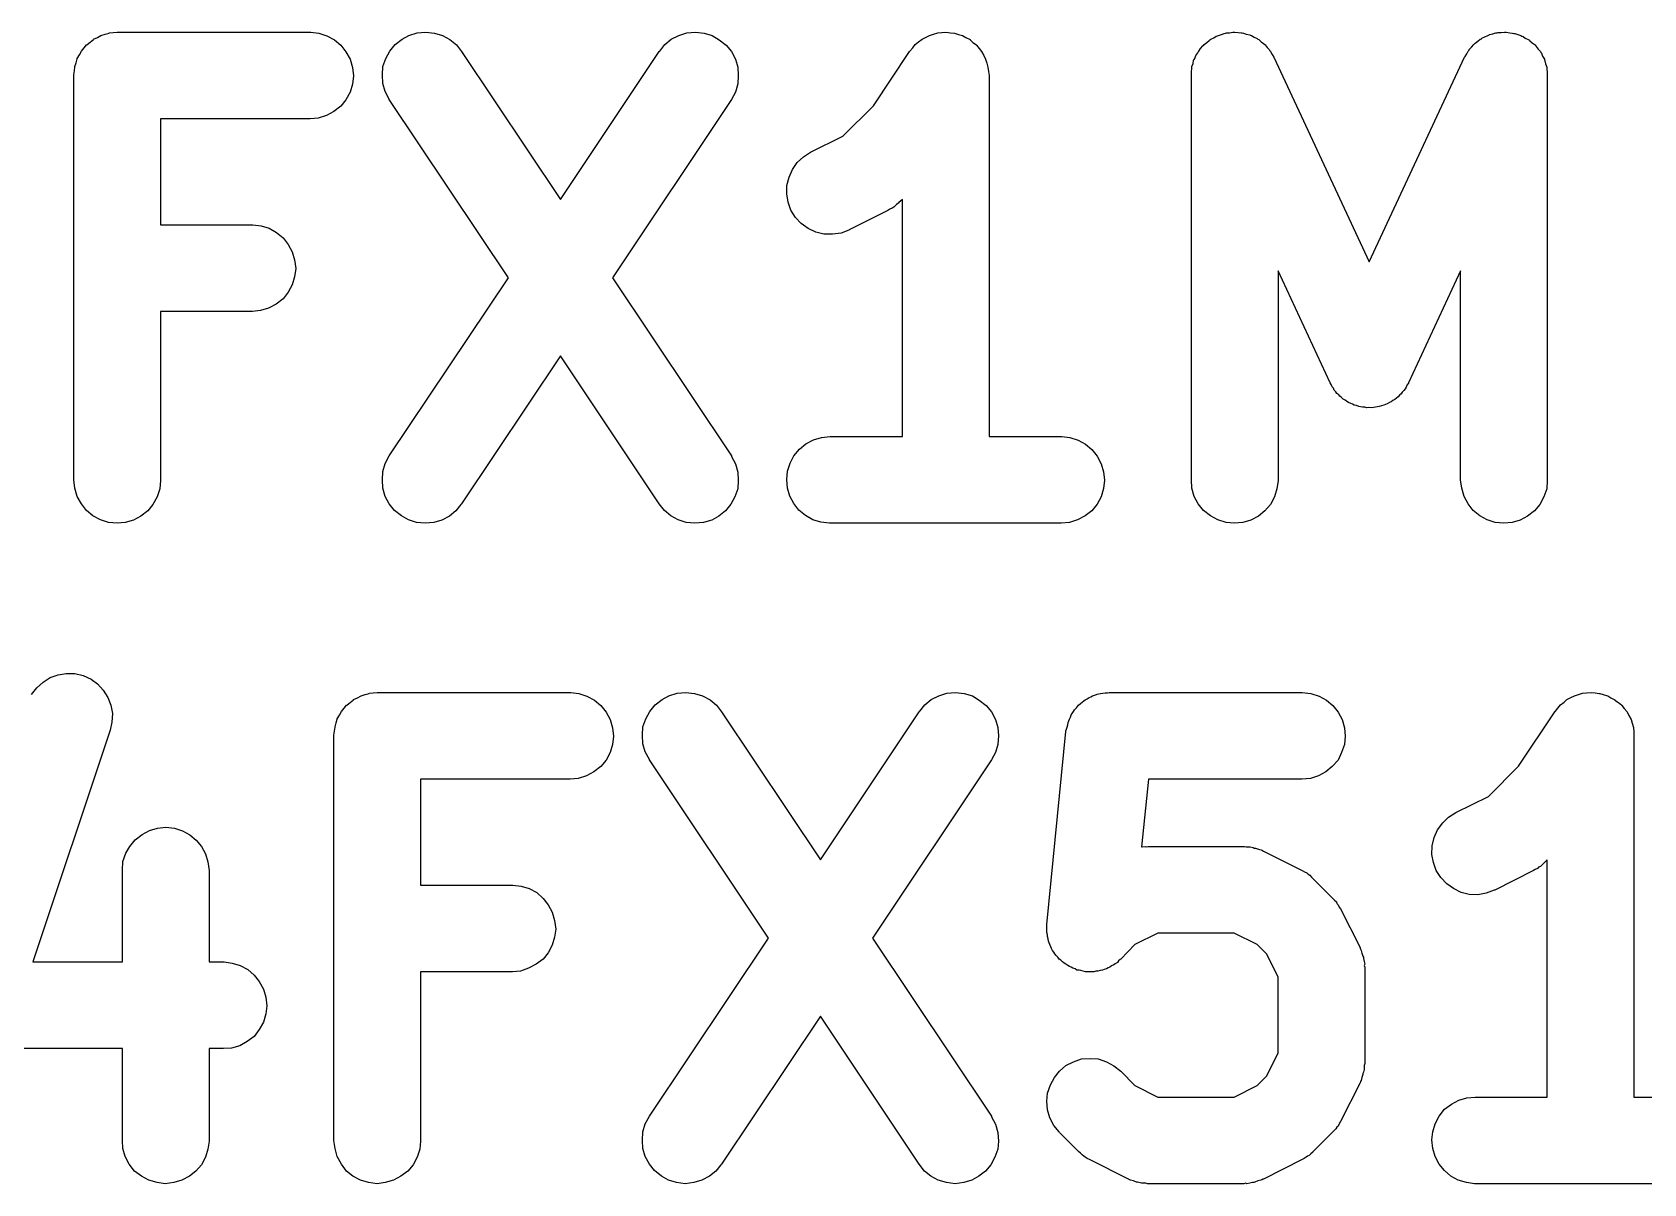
# Model space of a CAD drawing. Extents: x 74.5 to 148.7, y -138.1 to -71.3.
# Drawn here: x 111.936 to 114.725, y -100.595 to -98.602 of the extents above; entities that cross this region are included whole.
import ezdxf

# ---------------------------------------------------------------- set-up
doc = ezdxf.new("R2010")
doc.units = 0
doc.header["$MEASUREMENT"] = 0
doc.layers.add('BLACK', color=7, linetype='CONTINUOUS')

msp = doc.modelspace()

# ---------------------------------------------------------------- linework, layer by layer
at = {"layer": 'BLACK', "linetype": 'CONTINUOUS'}
for p, q in [((112.031, -98.6231), (112.036, -98.6187)), ((112.036, -98.6187), (112.042, -98.6142)), ((112.042, -98.6139), (112.049, -98.6106)), ((112.042, -98.6141), (112.042, -98.6139)), ((112.042, -98.6142), (112.042, -98.6141)), ((112.049, -98.6106), (112.055, -98.6073)), ((112.055, -98.6071), (112.062, -98.6051)), ((112.055, -98.6072), (112.055, -98.6071)), ((112.055, -98.6073), (112.055, -98.6072)), ((112.062, -98.6051), (112.069, -98.6031)), ((112.069, -98.603), (112.076, -98.6024)), ((112.069, -98.6031), (112.069, -98.603)), ((112.069, -98.6031), (112.069, -98.6031)), ((112.076, -98.6024), (112.083, -98.6017)), ((112.083, -98.6017), (112.417, -98.6017)), ((112.417, -98.6017), (112.418, -98.6017)), ((112.418, -98.6017), (112.432, -98.6033)), ((112.432, -98.6033), (112.446, -98.6077)), ((112.446, -98.6077), (112.459, -98.6148)), ((112.459, -98.6148), (112.47, -98.6242)), ((112.564, -98.6232), (112.576, -98.614)), ((112.576, -98.614), (112.588, -98.6072)), ((112.588, -98.6072), (112.602, -98.603)), ((112.602, -98.603), (112.617, -98.6017)), ((112.617, -98.6017), (112.632, -98.6032)), ((112.632, -98.6032), (112.646, -98.6075)), ((112.646, -98.6075), (112.659, -98.6144)), ((112.659, -98.6144), (112.67, -98.6237)), ((113.031, -98.623), (113.042, -98.6138)), ((113.042, -98.6138), (113.055, -98.6071)), ((113.055, -98.6071), (113.069, -98.603)), ((113.069, -98.603), (113.084, -98.6017)), ((113.084, -98.6017), (113.099, -98.6032)), ((113.099, -98.6032), (113.113, -98.6076)), ((113.113, -98.6076), (113.125, -98.6146)), ((113.125, -98.6146), (113.137, -98.6239)), ((113.464, -98.623), (113.47, -98.6183)), ((113.47, -98.6183), (113.476, -98.6139)), ((113.476, -98.6138), (113.483, -98.6103)), ((113.476, -98.6139), (113.476, -98.6138)), ((113.476, -98.6139), (113.476, -98.6139)), ((113.483, -98.6103), (113.489, -98.6071)), ((113.489, -98.6071), (113.496, -98.605)), ((113.489, -98.6071), (113.489, -98.6071)), ((113.489, -98.6071), (113.489, -98.6071)), ((113.496, -98.605), (113.503, -98.603)), ((113.503, -98.603), (113.51, -98.6023)), ((113.503, -98.603), (113.503, -98.603)), ((113.503, -98.603), (113.503, -98.603)), ((113.51, -98.6023), (113.517, -98.6017)), ((113.517, -98.6017), (113.517, -98.6017)), ((113.517, -98.6017), (113.525, -98.6025)), ((113.517, -98.6017), (113.517, -98.6017)), ((113.525, -98.6025), (113.532, -98.6032)), ((113.532, -98.6032), (113.532, -98.6032)), ((113.532, -98.6032), (113.532, -98.6032)), ((113.532, -98.6032), (113.539, -98.6055)), ((113.539, -98.6055), (113.546, -98.6075)), ((113.546, -98.6075), (113.546, -98.6076)), ((113.546, -98.6076), (113.546, -98.6076)), ((113.546, -98.6076), (113.552, -98.6111)), ((113.552, -98.6111), (113.559, -98.6145)), ((113.559, -98.6145), (113.559, -98.6145)), ((113.559, -98.6145), (113.559, -98.6146)), ((113.559, -98.6146), (113.564, -98.6192)), ((113.969, -98.6196), (113.973, -98.6158)), ((113.973, -98.6158), (113.974, -98.615)), ((113.974, -98.615), (113.976, -98.6139)), ((113.976, -98.6139), (113.981, -98.6113)), ((113.981, -98.6113), (113.985, -98.6085)), ((113.985, -98.6085), (113.987, -98.6079)), ((113.987, -98.6079), (113.989, -98.6071)), ((113.989, -98.6071), (113.994, -98.6055)), ((113.994, -98.6055), (113.999, -98.6037)), ((113.999, -98.6037), (114.001, -98.6035)), ((114.001, -98.6035), (114.003, -98.603)), ((114.003, -98.603), (114.008, -98.6025)), ((114.008, -98.6025), (114.014, -98.6017)), ((114.014, -98.6017), (114.015, -98.6018)), ((114.015, -98.6018), (114.017, -98.6017)), ((114.017, -98.6017), (114.023, -98.6023)), ((114.023, -98.6023), (114.028, -98.6026)), ((114.028, -98.6026), (114.03, -98.603)), ((114.03, -98.603), (114.032, -98.6032)), ((114.032, -98.6032), (114.037, -98.6049)), ((114.037, -98.6049), (114.043, -98.6063)), ((114.043, -98.6063), (114.044, -98.607)), ((114.044, -98.607), (114.046, -98.6075)), ((114.046, -98.6075), (114.051, -98.6102)), ((114.051, -98.6102), (114.056, -98.6126)), ((114.056, -98.6126), (114.057, -98.6137)), ((114.057, -98.6137), (114.059, -98.6145)), ((114.059, -98.6145), (114.063, -98.6181)), ((114.063, -98.6181), (114.067, -98.6214)), ((114.433, -98.6207), (114.438, -98.6174)), ((114.438, -98.6174), (114.442, -98.6139)), ((114.442, -98.6139), (114.444, -98.6131)), ((114.444, -98.6131), (114.445, -98.6121)), ((114.445, -98.6121), (114.45, -98.6097)), ((114.45, -98.6097), (114.455, -98.6071)), ((114.455, -98.6071), (114.457, -98.6066)), ((114.457, -98.6066), (114.458, -98.6059)), ((114.458, -98.6059), (114.464, -98.6046)), ((114.464, -98.6046), (114.469, -98.603)), ((114.469, -98.603), (114.471, -98.6028)), ((114.471, -98.6028), (114.473, -98.6024)), ((114.473, -98.6024), (114.478, -98.6022)), ((114.478, -98.6022), (114.484, -98.6017)), ((114.484, -98.6017), (114.486, -98.6018)), ((114.486, -98.6018), (114.487, -98.6018)), ((114.487, -98.6018), (114.493, -98.6026)), ((114.493, -98.6026), (114.498, -98.6032)), ((114.498, -98.6032), (114.5, -98.6037)), ((114.5, -98.6037), (114.502, -98.604)), ((114.502, -98.604), (114.507, -98.6059)), ((114.507, -98.6059), (114.512, -98.6075)), ((114.512, -98.6075), (114.514, -98.6083)), ((114.514, -98.6083), (114.516, -98.6089)), ((114.516, -98.6089), (114.52, -98.6118)), ((114.52, -98.6118), (114.525, -98.6145)), ((114.525, -98.6145), (114.527, -98.6156)), ((114.527, -98.6156), (114.528, -98.6165)), ((114.528, -98.6165), (114.532, -98.6202)), ((112.014, -98.6471), (112.018, -98.6409)), ((112.018, -98.6409), (112.021, -98.6347)), ((112.021, -98.6343), (112.026, -98.6289)), ((112.021, -98.6345), (112.021, -98.6343)), ((112.021, -98.6347), (112.021, -98.6345)), ((112.026, -98.6289), (112.03, -98.6234)), ((112.03, -98.6234), (112.031, -98.6233)), ((112.031, -98.6233), (112.031, -98.6231)), ((112.47, -98.6242), (112.479, -98.6356)), ((112.479, -98.6356), (112.486, -98.6486)), ((112.548, -98.6472), (112.555, -98.6344)), ((112.555, -98.6344), (112.564, -98.6232)), ((112.67, -98.6237), (112.679, -98.6351)), ((112.679, -98.6351), (112.85, -98.8915)), ((112.85, -98.8915), (113.021, -98.6351)), ((113.021, -98.6351), (113.022, -98.6342)), ((113.022, -98.6342), (113.031, -98.623)), ((113.137, -98.6239), (113.146, -98.6353)), ((113.146, -98.6353), (113.153, -98.6482)), ((113.392, -98.7289), (113.454, -98.6351)), ((113.454, -98.6351), (113.455, -98.6343)), ((113.455, -98.6342), (113.46, -98.6286)), ((113.455, -98.6343), (113.455, -98.6342)), ((113.455, -98.6343), (113.455, -98.6343)), ((113.455, -98.6343), (113.455, -98.6343)), ((113.46, -98.6286), (113.464, -98.6231)), ((113.464, -98.6231), (113.464, -98.623)), ((113.464, -98.623), (113.464, -98.623)), ((113.564, -98.6192), (113.57, -98.6238)), ((113.57, -98.6238), (113.57, -98.6239)), ((113.57, -98.6239), (113.57, -98.6239)), ((113.57, -98.6239), (113.575, -98.6299)), ((113.575, -98.6299), (113.579, -98.6352)), ((113.579, -98.6352), (113.579, -98.6352)), ((113.579, -98.6352), (113.579, -98.6353)), ((113.579, -98.6353), (113.583, -98.6422)), ((113.583, -98.6422), (113.586, -98.6481)), ((113.948, -98.6471), (113.95, -98.6422)), ((113.95, -98.6422), (113.953, -98.6372)), ((113.953, -98.6372), (113.954, -98.6358)), ((113.954, -98.6358), (113.955, -98.6343)), ((113.955, -98.6343), (113.958, -98.63)), ((113.958, -98.63), (113.962, -98.6255)), ((113.962, -98.6255), (113.963, -98.6244)), ((113.963, -98.6244), (113.964, -98.6231)), ((113.964, -98.6231), (113.969, -98.6196)), ((114.067, -98.6214), (114.069, -98.6227)), ((114.069, -98.6227), (114.07, -98.6238)), ((114.07, -98.6238), (114.073, -98.6282)), ((114.073, -98.6282), (114.077, -98.6324)), ((114.077, -98.6324), (114.078, -98.6338)), ((114.078, -98.6338), (114.079, -98.6352)), ((114.079, -98.6352), (114.082, -98.6401)), ((114.082, -98.6401), (114.085, -98.6449)), ((114.085, -98.6449), (114.25, -98.9993)), ((114.25, -98.9993), (114.415, -98.6449)), ((114.415, -98.6449), (114.416, -98.644)), ((114.416, -98.644), (114.419, -98.6392)), ((114.419, -98.6392), (114.421, -98.6343)), ((114.421, -98.6343), (114.423, -98.633)), ((114.423, -98.6315), (114.427, -98.6274)), ((114.423, -98.633), (114.423, -98.6315)), ((114.427, -98.6274), (114.431, -98.6231)), ((114.431, -98.6231), (114.432, -98.622)), ((114.432, -98.622), (114.433, -98.6207)), ((114.532, -98.6202), (114.537, -98.6238)), ((114.537, -98.6238), (114.538, -98.6251)), ((114.538, -98.6251), (114.539, -98.6263)), ((114.539, -98.6263), (114.542, -98.6308)), ((114.542, -98.6308), (114.546, -98.6352)), ((114.546, -98.6352), (114.547, -98.6367)), ((114.547, -98.6367), (114.548, -98.6381)), ((114.548, -98.6381), (114.55, -98.6431)), ((114.55, -98.6431), (114.553, -98.6481)), ((112.008, -98.6756), (112.009, -98.6685)), ((112.009, -98.6685), (112.01, -98.6616)), ((112.01, -98.6611), (112.012, -98.6544)), ((112.01, -98.6613), (112.01, -98.6611)), ((112.01, -98.6616), (112.01, -98.6613)), ((112.012, -98.6544), (112.014, -98.6476)), ((112.014, -98.6474), (112.014, -98.6471)), ((112.014, -98.6476), (112.014, -98.6474)), ((112.486, -98.6486), (112.49, -98.6626)), ((112.49, -98.6626), (112.492, -98.6772)), ((112.542, -98.6757), (112.543, -98.6612)), ((112.543, -98.6612), (112.548, -98.6472)), ((113.153, -98.6482), (113.157, -98.6622)), ((113.157, -98.6622), (113.158, -98.6768)), ((113.586, -98.6481), (113.586, -98.6481)), ((113.586, -98.6481), (113.586, -98.6482)), ((113.586, -98.6482), (113.588, -98.6554)), ((113.588, -98.6554), (113.59, -98.6621)), ((113.59, -98.6621), (113.59, -98.6622)), ((113.59, -98.6622), (113.59, -98.6622)), ((113.59, -98.6622), (113.591, -98.6695)), ((113.591, -98.6695), (113.592, -98.6767)), ((113.942, -98.67), (113.943, -98.6644)), ((113.942, -98.6756), (113.942, -98.67)), ((113.943, -98.6611), (113.945, -98.6557)), ((113.943, -98.6628), (113.943, -98.6611)), ((113.943, -98.6644), (113.943, -98.6628)), ((113.945, -98.6557), (113.946, -98.6503)), ((113.946, -98.6503), (113.947, -98.6488)), ((113.947, -98.6488), (113.948, -98.6471)), ((114.553, -98.6481), (114.553, -98.6497)), ((114.553, -98.6497), (114.554, -98.6513)), ((114.554, -98.6513), (114.555, -98.6567)), ((114.555, -98.6567), (114.557, -98.6621)), ((114.557, -98.6621), (114.557, -98.6638)), ((114.557, -98.6638), (114.557, -98.6655)), ((114.557, -98.6655), (114.558, -98.6711)), ((114.558, -98.6711), (114.558, -98.6767)), ((112.008, -98.6761), (112.008, -98.6756)), ((112.008, -98.6762), (112.008, -98.6761)), ((112.008, -98.6761), (112.008, -98.6761)), ((112.008, -98.6767), (112.008, -98.6762)), ((112.008, -99.3767), (112.008, -98.6767)), ((112.49, -98.6917), (112.486, -98.7057)), ((112.492, -98.6772), (112.49, -98.6917)), ((112.543, -98.6903), (112.542, -98.6757)), ((112.547, -98.7044), (112.543, -98.6903)), ((113.157, -98.6913), (113.153, -98.7054)), ((113.158, -98.6768), (113.157, -98.6913)), ((113.592, -98.6767), (113.592, -99.3017)), ((113.942, -98.6767), (113.942, -98.6756)), ((113.942, -99.3767), (113.942, -98.6767)), ((114.558, -98.6767), (114.558, -99.3767)), ((112.47, -98.7299), (112.458, -98.7391)), ((112.479, -98.7186), (112.47, -98.7299)), ((112.486, -98.7057), (112.479, -98.7186)), ((112.554, -98.7174), (112.547, -98.7044)), ((112.554, -98.7183), (112.554, -98.7174)), ((112.76, -99.0267), (112.554, -98.7183)), ((113.146, -98.7183), (112.94, -99.0267)), ((113.153, -98.7054), (113.146, -98.7183)), ((113.339, -98.7817), (113.392, -98.7289)), ((112.417, -98.7517), (112.158, -98.7517)), ((112.158, -98.7517), (112.158, -98.935)), ((112.431, -98.7502), (112.417, -98.7517)), ((112.445, -98.746), (112.431, -98.7502)), ((112.458, -98.7391), (112.445, -98.746)), ((113.283, -98.8096), (113.339, -98.7817)), ((113.271, -98.8174), (113.283, -98.8096)), ((113.246, -98.8527), (113.252, -98.8394)), ((113.252, -98.8394), (113.26, -98.8274)), ((113.26, -98.8274), (113.271, -98.8174)), ((113.242, -98.867), (113.246, -98.8527)), ((113.242, -98.8816), (113.242, -98.867)), ((113.244, -98.896), (113.242, -98.8816)), ((113.249, -98.9097), (113.244, -98.896)), ((113.436, -98.8971), (113.432, -98.8997)), ((113.442, -98.8911), (113.436, -98.8964)), ((113.436, -98.8964), (113.436, -98.8971)), ((113.442, -99.3017), (113.442, -98.8911)), ((113.257, -98.9222), (113.249, -98.9097)), ((113.267, -98.9329), (113.257, -98.9222)), ((113.417, -98.9104), (113.35, -98.9437)), ((113.42, -98.9082), (113.417, -98.9104)), ((113.424, -98.9062), (113.42, -98.9082)), ((113.427, -98.9043), (113.424, -98.9062)), ((113.429, -98.9026), (113.427, -98.9043)), ((113.432, -98.8997), (113.429, -98.9026)), ((112.158, -98.935), (112.317, -98.935)), ((112.317, -98.935), (112.318, -98.935)), ((112.318, -98.935), (112.332, -98.9366)), ((112.332, -98.9366), (112.346, -98.9411)), ((112.346, -98.9411), (112.359, -98.9481)), ((112.359, -98.9481), (112.37, -98.9575)), ((113.279, -98.9415), (113.267, -98.9329)), ((113.292, -98.9476), (113.279, -98.9415)), ((113.306, -98.951), (113.292, -98.9476)), ((113.321, -98.9515), (113.306, -98.951)), ((113.336, -98.9493), (113.321, -98.9515)), ((113.349, -98.9442), (113.336, -98.9493)), ((113.35, -98.9437), (113.349, -98.9442)), ((112.37, -98.9575), (112.379, -98.9689)), ((112.379, -98.9689), (112.386, -98.9819)), ((112.386, -98.9819), (112.39, -98.9959)), ((112.39, -98.9959), (112.392, -99.0105)), ((112.39, -99.0251), (112.386, -99.0391)), ((112.392, -99.0105), (112.39, -99.0251)), ((112.554, -99.3351), (112.76, -99.0267)), ((112.94, -99.0267), (113.146, -99.3351)), ((114.182, -99.2084), (114.092, -99.0147)), ((114.092, -99.0147), (114.092, -99.3767)), ((114.408, -99.0147), (114.318, -99.2084)), ((114.408, -99.3767), (114.408, -99.0147)), ((112.37, -99.0632), (112.358, -99.0725)), ((112.379, -99.0519), (112.37, -99.0632)), ((112.386, -99.0391), (112.379, -99.0519)), ((112.317, -99.085), (112.158, -99.085)), ((112.158, -99.085), (112.158, -99.3767)), ((112.331, -99.0836), (112.317, -99.085)), ((112.345, -99.0793), (112.331, -99.0836)), ((112.358, -99.0725), (112.345, -99.0793)), ((112.85, -99.1619), (112.679, -99.4183)), ((113.021, -99.4183), (112.85, -99.1619)), ((114.184, -99.2117), (114.182, -99.2084)), ((114.186, -99.2153), (114.184, -99.2117)), ((114.188, -99.218), (114.186, -99.2153)), ((114.189, -99.221), (114.188, -99.218)), ((114.192, -99.2239), (114.189, -99.221)), ((114.194, -99.227), (114.192, -99.2239)), ((114.197, -99.2293), (114.194, -99.227)), ((114.199, -99.2319), (114.197, -99.2293)), ((114.202, -99.2342), (114.199, -99.2319)), ((114.3, -99.2326), (114.297, -99.2349)), ((114.302, -99.2301), (114.3, -99.2326)), ((114.305, -99.2278), (114.302, -99.2301)), ((114.307, -99.2247), (114.305, -99.2278)), ((114.31, -99.2218), (114.307, -99.2247)), ((114.312, -99.2189), (114.31, -99.2218)), ((114.314, -99.2162), (114.312, -99.2189)), ((114.315, -99.2127), (114.314, -99.2162)), ((114.318, -99.2093), (114.315, -99.2127)), ((114.318, -99.2084), (114.318, -99.2093)), ((114.205, -99.2369), (114.202, -99.2342)), ((114.208, -99.2386), (114.205, -99.2369)), ((114.211, -99.2407), (114.208, -99.2386)), ((114.214, -99.2424), (114.211, -99.2407)), ((114.218, -99.2444), (114.214, -99.2424)), ((114.221, -99.2456), (114.218, -99.2444)), ((114.224, -99.2471), (114.221, -99.2456)), ((114.228, -99.248), (114.224, -99.2471)), ((114.232, -99.2494), (114.228, -99.248)), ((114.235, -99.2499), (114.232, -99.2494)), ((114.238, -99.2507), (114.235, -99.2499)), ((114.242, -99.251), (114.238, -99.2507)), ((114.246, -99.2516), (114.242, -99.251)), ((114.249, -99.2514), (114.246, -99.2516)), ((114.253, -99.2516), (114.249, -99.2514)), ((114.257, -99.2511), (114.253, -99.2516)), ((114.261, -99.2509), (114.257, -99.2511)), ((114.264, -99.2501), (114.261, -99.2509)), ((114.267, -99.2496), (114.264, -99.2501)), ((114.271, -99.2483), (114.267, -99.2496)), ((114.275, -99.2474), (114.271, -99.2483)), ((114.278, -99.246), (114.275, -99.2474)), ((114.281, -99.2448), (114.278, -99.246)), ((114.285, -99.2429), (114.281, -99.2448)), ((114.288, -99.2412), (114.285, -99.2429)), ((114.291, -99.2392), (114.288, -99.2412)), ((114.294, -99.2375), (114.291, -99.2392)), ((114.297, -99.2349), (114.294, -99.2375)), ((113.264, -99.3234), (113.275, -99.3142)), ((113.275, -99.3142), (113.288, -99.3073)), ((113.288, -99.3073), (113.302, -99.3031)), ((113.302, -99.3031), (113.317, -99.3017)), ((113.317, -99.3017), (113.442, -99.3017)), ((113.592, -99.3017), (113.717, -99.3017)), ((113.717, -99.3017), (113.718, -99.3017)), ((113.718, -99.3017), (113.732, -99.3033)), ((113.732, -99.3033), (113.746, -99.3077)), ((113.746, -99.3077), (113.759, -99.3148)), ((113.759, -99.3148), (113.77, -99.3242)), ((112.547, -99.348), (112.554, -99.3351)), ((113.146, -99.3351), (113.146, -99.3359)), ((113.146, -99.3359), (113.153, -99.3489)), ((113.248, -99.3476), (113.254, -99.3347)), ((113.254, -99.3347), (113.264, -99.3234)), ((113.77, -99.3242), (113.779, -99.3356)), ((113.779, -99.3356), (113.786, -99.3486)), ((112.542, -99.3765), (112.543, -99.362)), ((112.543, -99.362), (112.547, -99.348)), ((113.153, -99.3489), (113.157, -99.363)), ((113.157, -99.363), (113.158, -99.3776)), ((113.242, -99.3761), (113.243, -99.3616)), ((113.243, -99.3616), (113.248, -99.3476)), ((113.786, -99.3486), (113.79, -99.3626)), ((113.79, -99.3626), (113.792, -99.3772)), ((112.01, -99.3912), (112.008, -99.3767)), ((112.014, -99.4052), (112.01, -99.3912)), ((112.157, -99.3923), (112.152, -99.4062)), ((112.158, -99.3777), (112.157, -99.3923)), ((112.158, -99.3767), (112.158, -99.3777)), ((112.543, -99.3911), (112.542, -99.3765)), ((112.547, -99.4051), (112.543, -99.3911)), ((113.157, -99.3921), (113.152, -99.4061)), ((113.158, -99.3776), (113.157, -99.3921)), ((113.243, -99.3907), (113.242, -99.3761)), ((113.247, -99.4048), (113.243, -99.3907)), ((113.79, -99.3917), (113.786, -99.4057)), ((113.792, -99.3772), (113.79, -99.3917)), ((113.943, -99.3912), (113.942, -99.3767)), ((113.947, -99.4052), (113.943, -99.3912)), ((114.09, -99.3923), (114.086, -99.4062)), ((114.092, -99.3777), (114.09, -99.3923)), ((114.092, -99.3767), (114.092, -99.3777)), ((114.41, -99.3912), (114.408, -99.3767)), ((114.414, -99.4052), (114.41, -99.3912)), ((114.557, -99.3923), (114.552, -99.4062)), ((114.558, -99.3777), (114.557, -99.3923)), ((114.558, -99.3767), (114.558, -99.3777)), ((112.021, -99.4182), (112.014, -99.4052)), ((112.03, -99.4295), (112.021, -99.4182)), ((112.145, -99.419), (112.136, -99.4303)), ((112.152, -99.4062), (112.145, -99.419)), ((112.554, -99.4181), (112.547, -99.4051)), ((112.563, -99.4294), (112.554, -99.4181)), ((112.678, -99.4191), (112.669, -99.4303)), ((112.679, -99.4183), (112.678, -99.4191)), ((113.03, -99.4296), (113.021, -99.4183)), ((113.145, -99.4189), (113.136, -99.4302)), ((113.152, -99.4061), (113.145, -99.4189)), ((113.254, -99.4177), (113.247, -99.4048)), ((113.263, -99.4291), (113.254, -99.4177)), ((113.779, -99.4186), (113.77, -99.4299)), ((113.786, -99.4057), (113.779, -99.4186)), ((113.954, -99.4182), (113.947, -99.4052)), ((113.963, -99.4295), (113.954, -99.4182)), ((114.079, -99.419), (114.069, -99.4303)), ((114.086, -99.4062), (114.079, -99.419)), ((114.421, -99.4182), (114.414, -99.4052)), ((114.43, -99.4295), (114.421, -99.4182)), ((114.545, -99.419), (114.536, -99.4303)), ((114.552, -99.4062), (114.545, -99.419)), ((112.041, -99.4388), (112.03, -99.4295)), ((112.054, -99.4458), (112.041, -99.4388)), ((112.068, -99.4501), (112.054, -99.4458)), ((112.083, -99.4517), (112.068, -99.4501)), ((112.097, -99.4503), (112.083, -99.4517)), ((112.111, -99.4462), (112.097, -99.4503)), ((112.124, -99.4394), (112.111, -99.4462)), ((112.136, -99.4303), (112.124, -99.4394)), ((112.575, -99.4388), (112.563, -99.4294)), ((112.587, -99.4458), (112.575, -99.4388)), ((112.601, -99.4501), (112.587, -99.4458)), ((112.616, -99.4517), (112.601, -99.4501)), ((112.631, -99.4504), (112.616, -99.4517)), ((112.645, -99.4462), (112.631, -99.4504)), ((112.658, -99.4395), (112.645, -99.4462)), ((112.669, -99.4303), (112.658, -99.4395)), ((113.041, -99.4389), (113.03, -99.4296)), ((113.054, -99.4459), (113.041, -99.4389)), ((113.068, -99.4502), (113.054, -99.4459)), ((113.083, -99.4517), (113.068, -99.4502)), ((113.098, -99.4503), (113.083, -99.4517)), ((113.112, -99.4462), (113.098, -99.4503)), ((113.124, -99.4394), (113.112, -99.4462)), ((113.136, -99.4302), (113.124, -99.4394)), ((113.274, -99.4385), (113.263, -99.4291)), ((113.287, -99.4456), (113.274, -99.4385)), ((113.301, -99.45), (113.287, -99.4456)), ((113.316, -99.4517), (113.301, -99.45)), ((113.317, -99.4517), (113.316, -99.4517)), ((113.717, -99.4517), (113.317, -99.4517)), ((113.731, -99.4502), (113.717, -99.4517)), ((113.745, -99.446), (113.731, -99.4502)), ((113.758, -99.4391), (113.745, -99.446)), ((113.77, -99.4299), (113.758, -99.4391)), ((113.975, -99.4388), (113.963, -99.4295)), ((113.988, -99.4458), (113.975, -99.4388)), ((114.002, -99.4501), (113.988, -99.4458)), ((114.016, -99.4517), (114.002, -99.4501)), ((114.031, -99.4503), (114.016, -99.4517)), ((114.045, -99.4462), (114.031, -99.4503)), ((114.058, -99.4394), (114.045, -99.4462)), ((114.069, -99.4303), (114.058, -99.4394)), ((114.441, -99.4388), (114.43, -99.4295)), ((114.454, -99.4458), (114.441, -99.4388)), ((114.468, -99.4501), (114.454, -99.4458)), ((114.483, -99.4517), (114.468, -99.4501)), ((114.497, -99.4503), (114.483, -99.4517)), ((114.511, -99.4462), (114.497, -99.4503)), ((114.524, -99.4394), (114.511, -99.4462)), ((114.536, -99.4303), (114.524, -99.4394)), ((111.944, -99.7365), (111.955, -99.7266)), ((111.955, -99.7266), (111.967, -99.7189)), ((111.967, -99.7189), (111.981, -99.7138)), ((111.981, -99.7138), (111.995, -99.7115)), ((111.995, -99.7115), (112.01, -99.712)), ((112.01, -99.712), (112.024, -99.7154)), ((112.024, -99.7154), (112.038, -99.7214)), ((112.038, -99.7214), (112.049, -99.7299)), ((112.049, -99.7299), (112.059, -99.7406)), ((111.935, -99.7483), (111.944, -99.7365)), ((112.059, -99.7406), (112.067, -99.753)), ((112.067, -99.753), (112.072, -99.7667)), ((112.481, -99.7661), (112.486, -99.7617)), ((112.486, -99.7617), (112.492, -99.7572)), ((112.492, -99.7569), (112.499, -99.7536)), ((112.492, -99.7571), (112.492, -99.7569)), ((112.492, -99.7572), (112.492, -99.7571)), ((112.499, -99.7536), (112.505, -99.7503)), ((112.505, -99.7501), (112.512, -99.7481)), ((112.505, -99.7502), (112.505, -99.7501)), ((112.505, -99.7503), (112.505, -99.7502)), ((112.512, -99.7481), (112.519, -99.7461)), ((112.519, -99.746), (112.526, -99.7454)), ((112.519, -99.7461), (112.519, -99.746)), ((112.519, -99.7461), (112.519, -99.7461)), ((112.526, -99.7454), (112.533, -99.7447)), ((112.533, -99.7447), (112.867, -99.7447)), ((112.867, -99.7447), (112.868, -99.7447)), ((112.868, -99.7447), (112.882, -99.7463)), ((112.882, -99.7463), (112.896, -99.7507)), ((112.896, -99.7507), (112.909, -99.7578)), ((112.909, -99.7578), (112.92, -99.7672)), ((113.014, -99.7662), (113.026, -99.757)), ((113.026, -99.757), (113.038, -99.7502)), ((113.038, -99.7502), (113.052, -99.746)), ((113.052, -99.746), (113.067, -99.7447)), ((113.067, -99.7447), (113.082, -99.7462)), ((113.082, -99.7462), (113.096, -99.7505)), ((113.096, -99.7505), (113.109, -99.7574)), ((113.109, -99.7574), (113.12, -99.7667)), ((113.481, -99.766), (113.492, -99.7568)), ((113.492, -99.7568), (113.505, -99.7501)), ((113.505, -99.7501), (113.519, -99.746)), ((113.519, -99.746), (113.534, -99.7447)), ((113.534, -99.7447), (113.549, -99.7462)), ((113.549, -99.7462), (113.563, -99.7506)), ((113.563, -99.7506), (113.575, -99.7576)), ((113.575, -99.7576), (113.587, -99.7669)), ((113.75, -99.7639), (113.753, -99.7611)), ((113.753, -99.7611), (113.756, -99.7593)), ((113.756, -99.7593), (113.758, -99.7572)), ((113.758, -99.7572), (113.762, -99.7553)), ((113.762, -99.7553), (113.765, -99.7531)), ((113.765, -99.7531), (113.768, -99.7519)), ((113.768, -99.7519), (113.771, -99.7503)), ((113.771, -99.7503), (113.775, -99.7492)), ((113.775, -99.7492), (113.779, -99.7477)), ((113.779, -99.7477), (113.782, -99.7471)), ((113.782, -99.7471), (113.785, -99.7461)), ((113.785, -99.7461), (113.789, -99.7457)), ((113.789, -99.7457), (113.793, -99.745)), ((113.793, -99.745), (113.797, -99.745)), ((113.797, -99.745), (113.8, -99.7447)), ((113.8, -99.7447), (114.133, -99.7447)), ((114.133, -99.7447), (114.134, -99.7447)), ((114.134, -99.7447), (114.149, -99.7463)), ((114.149, -99.7463), (114.163, -99.7507)), ((114.163, -99.7507), (114.176, -99.7578)), ((114.176, -99.7578), (114.187, -99.7672)), ((114.581, -99.766), (114.587, -99.7614)), ((114.587, -99.7614), (114.592, -99.7569)), ((114.592, -99.7568), (114.599, -99.7534)), ((114.592, -99.7569), (114.592, -99.7568)), ((114.592, -99.7569), (114.592, -99.7569)), ((114.599, -99.7534), (114.605, -99.7501)), ((114.605, -99.7501), (114.612, -99.7481)), ((114.605, -99.7501), (114.605, -99.7501)), ((114.605, -99.7501), (114.605, -99.7501)), ((114.612, -99.7481), (114.619, -99.746)), ((114.619, -99.746), (114.626, -99.7454)), ((114.619, -99.746), (114.619, -99.746)), ((114.619, -99.746), (114.619, -99.746)), ((114.626, -99.7454), (114.634, -99.7447)), ((114.634, -99.7447), (114.634, -99.7447)), ((114.634, -99.7447), (114.641, -99.7454)), ((114.634, -99.7447), (114.634, -99.7447)), ((114.641, -99.7454), (114.648, -99.7462)), ((114.648, -99.7462), (114.648, -99.7462)), ((114.648, -99.7462), (114.649, -99.7462)), ((114.649, -99.7462), (114.655, -99.7483)), ((114.655, -99.7483), (114.662, -99.7505)), ((114.662, -99.7505), (114.662, -99.7506)), ((114.662, -99.7506), (114.663, -99.7506)), ((114.663, -99.7506), (114.668, -99.7538)), ((114.668, -99.7538), (114.675, -99.7575)), ((114.675, -99.7575), (114.675, -99.7575)), ((114.675, -99.7575), (114.675, -99.7576)), ((114.675, -99.7576), (114.681, -99.7619)), ((114.681, -99.7619), (114.687, -99.7668)), ((112.072, -99.7667), (112.075, -99.7811)), ((112.075, -99.7811), (112.074, -99.7958)), ((112.464, -99.7901), (112.468, -99.7839)), ((112.464, -99.7904), (112.464, -99.7901)), ((112.464, -99.7906), (112.464, -99.7904)), ((112.468, -99.7839), (112.471, -99.7777)), ((112.471, -99.7773), (112.476, -99.7719)), ((112.471, -99.7775), (112.471, -99.7773)), ((112.471, -99.7777), (112.471, -99.7775)), ((112.476, -99.7719), (112.48, -99.7664)), ((112.48, -99.7664), (112.481, -99.7663)), ((112.481, -99.7663), (112.481, -99.7661)), ((112.92, -99.7672), (112.929, -99.7786)), ((112.929, -99.7786), (112.936, -99.7916)), ((112.993, -99.8042), (112.998, -99.7902)), ((112.998, -99.7902), (113.005, -99.7774)), ((113.005, -99.7774), (113.014, -99.7662)), ((113.12, -99.7667), (113.129, -99.7781)), ((113.129, -99.7781), (113.3, -100.034)), ((113.3, -100.034), (113.471, -99.7781)), ((113.471, -99.7781), (113.472, -99.7772)), ((113.472, -99.7772), (113.481, -99.766)), ((113.587, -99.7669), (113.596, -99.7783)), ((113.596, -99.7783), (113.603, -99.7912)), ((113.731, -99.7906), (113.733, -99.7871)), ((113.733, -99.7871), (113.734, -99.7834)), ((113.734, -99.7834), (113.736, -99.7807)), ((113.736, -99.7807), (113.738, -99.7777)), ((113.738, -99.7777), (113.74, -99.7746)), ((113.74, -99.7746), (113.743, -99.7713)), ((113.743, -99.7713), (113.745, -99.769)), ((113.745, -99.769), (113.747, -99.7664)), ((113.747, -99.7664), (113.75, -99.7639)), ((114.187, -99.7672), (114.196, -99.7786)), ((114.196, -99.7786), (114.203, -99.7916)), ((114.508, -99.8719), (114.571, -99.7781)), ((114.571, -99.7773), (114.572, -99.7772)), ((114.571, -99.7781), (114.571, -99.7773)), ((114.571, -99.7773), (114.571, -99.7773)), ((114.571, -99.7773), (114.571, -99.7773)), ((114.572, -99.7772), (114.576, -99.7717)), ((114.576, -99.7717), (114.581, -99.7661)), ((114.581, -99.7661), (114.581, -99.766)), ((114.581, -99.766), (114.581, -99.766)), ((114.687, -99.7668), (114.687, -99.7669)), ((114.687, -99.7669), (114.687, -99.7669)), ((114.687, -99.7669), (114.691, -99.7724)), ((114.691, -99.7724), (114.696, -99.7782)), ((114.696, -99.7782), (114.696, -99.7782)), ((114.696, -99.7782), (114.696, -99.7783)), ((114.696, -99.7783), (114.699, -99.7846)), ((114.699, -99.7846), (114.703, -99.7911)), ((112.071, -99.81), (111.937, -100.211)), ((112.074, -99.7958), (112.071, -99.81)), ((112.458, -99.8186), (112.459, -99.8115)), ((112.459, -99.8115), (112.46, -99.8046)), ((112.46, -99.8041), (112.462, -99.7974)), ((112.46, -99.8043), (112.46, -99.8041)), ((112.46, -99.8046), (112.46, -99.8043)), ((112.462, -99.7974), (112.464, -99.7906)), ((112.936, -99.7916), (112.94, -99.8056)), ((112.94, -99.8056), (112.942, -99.8202)), ((112.992, -99.8187), (112.993, -99.8042)), ((113.603, -99.7912), (113.607, -99.8052)), ((113.607, -99.8052), (113.608, -99.8198)), ((113.692, -100.146), (113.725, -99.8122)), ((113.725, -99.8112), (113.726, -99.8079)), ((113.725, -99.8122), (113.725, -99.8112)), ((113.726, -99.8079), (113.727, -99.8046)), ((113.727, -99.8046), (113.728, -99.8008)), ((113.728, -99.8008), (113.729, -99.7968)), ((113.729, -99.7968), (113.73, -99.7938)), ((113.73, -99.7938), (113.731, -99.7906)), ((114.203, -99.7916), (114.207, -99.8056)), ((114.207, -99.8056), (114.208, -99.8202)), ((114.703, -99.7911), (114.703, -99.7911)), ((114.703, -99.7911), (114.703, -99.7912)), ((114.703, -99.7912), (114.705, -99.7979)), ((114.705, -99.7979), (114.707, -99.8051)), ((114.707, -99.8051), (114.707, -99.8052)), ((114.707, -99.8052), (114.707, -99.8052)), ((114.707, -99.8052), (114.708, -99.8125)), ((114.708, -99.8125), (114.708, -99.8197)), ((112.458, -99.8191), (112.458, -99.8186)), ((112.458, -99.8192), (112.458, -99.8191)), ((112.458, -99.8191), (112.458, -99.8191)), ((112.458, -99.8197), (112.458, -99.8192)), ((112.458, -100.52), (112.458, -99.8197)), ((112.94, -99.8347), (112.936, -99.8487)), ((112.942, -99.8202), (112.94, -99.8347)), ((112.993, -99.8333), (112.992, -99.8187)), ((112.997, -99.8474), (112.993, -99.8333)), ((113.607, -99.8344), (113.603, -99.8484)), ((113.608, -99.8198), (113.607, -99.8344)), ((114.207, -99.8347), (114.202, -99.8487)), ((114.208, -99.8202), (114.207, -99.8347)), ((114.708, -99.8197), (114.708, -100.445)), ((112.92, -99.8729), (112.908, -99.8821)), ((112.929, -99.8616), (112.92, -99.8729)), ((112.936, -99.8487), (112.929, -99.8616)), ((113.004, -99.8604), (112.997, -99.8474)), ((113.004, -99.8613), (113.004, -99.8604)), ((113.21, -100.17), (113.004, -99.8613)), ((113.596, -99.8613), (113.39, -100.17)), ((113.603, -99.8484), (113.596, -99.8613)), ((114.186, -99.8729), (114.175, -99.8821)), ((114.196, -99.8616), (114.186, -99.8729)), ((114.202, -99.8487), (114.196, -99.8616)), ((114.456, -99.9247), (114.508, -99.8719)), ((112.867, -99.8947), (112.608, -99.8947)), ((112.608, -99.8947), (112.608, -100.078)), ((112.881, -99.8932), (112.867, -99.8947)), ((112.895, -99.889), (112.881, -99.8932)), ((112.908, -99.8821), (112.895, -99.889)), ((113.868, -99.8947), (113.856, -100.012)), ((114.133, -99.8947), (113.868, -99.8947)), ((114.148, -99.8932), (114.133, -99.8947)), ((114.162, -99.889), (114.148, -99.8932)), ((114.175, -99.8821), (114.162, -99.889)), ((114.4, -99.9526), (114.456, -99.9247)), ((114.387, -99.9604), (114.4, -99.9526)), ((112.126, -99.9902), (112.139, -99.9835)), ((112.139, -99.9835), (112.153, -99.9793)), ((112.153, -99.9793), (112.167, -99.978)), ((112.167, -99.978), (112.182, -99.9795)), ((112.182, -99.9795), (112.196, -99.9839)), ((112.196, -99.9839), (112.209, -99.9908)), ((114.362, -99.9957), (114.368, -99.9824)), ((114.368, -99.9824), (114.377, -99.9704)), ((114.377, -99.9704), (114.387, -99.9604)), ((112.098, -100.023), (112.105, -100.011)), ((112.105, -100.011), (112.114, -99.9994)), ((112.114, -99.9994), (112.126, -99.9902)), ((112.209, -99.9908), (112.22, -100)), ((112.22, -100), (112.229, -100.011)), ((112.229, -100.011), (112.236, -100.024)), ((113.856, -100.012), (113.857, -100.012)), ((113.857, -100.012), (113.862, -100.011)), ((113.862, -100.011), (113.864, -100.012)), ((113.864, -100.012), (113.867, -100.011)), ((113.867, -100.011), (114.033, -100.011)), ((114.033, -100.011), (114.034, -100.011)), ((114.034, -100.011), (114.037, -100.012)), ((114.037, -100.012), (114.039, -100.012)), ((114.039, -100.012), (114.044, -100.012)), ((114.044, -100.012), (114.049, -100.013)), ((114.049, -100.013), (114.051, -100.014)), ((114.358, -100.025), (114.359, -100.01)), ((114.359, -100.01), (114.362, -99.9957)), ((112.092, -100.052), (112.093, -100.037)), ((112.093, -100.037), (112.098, -100.023)), ((112.236, -100.024), (112.24, -100.038)), ((112.24, -100.038), (112.242, -100.053)), ((114.051, -100.014), (114.053, -100.014)), ((114.053, -100.014), (114.058, -100.016)), ((114.058, -100.016), (114.063, -100.017)), ((114.063, -100.017), (114.065, -100.018)), ((114.065, -100.018), (114.067, -100.019)), ((114.067, -100.019), (114.134, -100.053)), ((114.361, -100.039), (114.358, -100.025)), ((114.366, -100.053), (114.361, -100.039)), ((114.552, -100.04), (114.549, -100.043)), ((114.553, -100.039), (114.552, -100.04)), ((114.558, -100.034), (114.553, -100.039)), ((114.558, -100.445), (114.558, -100.034)), ((112.092, -100.053), (112.092, -100.052)), ((112.092, -100.211), (112.092, -100.053)), ((112.242, -100.053), (112.242, -100.211)), ((114.134, -100.053), (114.134, -100.053)), ((114.134, -100.053), (114.138, -100.055)), ((114.138, -100.055), (114.142, -100.057)), ((114.142, -100.057), (114.144, -100.059)), ((114.144, -100.059), (114.147, -100.061)), ((114.147, -100.061), (114.15, -100.064)), ((114.15, -100.064), (114.153, -100.067)), ((114.153, -100.067), (114.186, -100.1)), ((114.374, -100.065), (114.366, -100.053)), ((114.384, -100.076), (114.374, -100.065)), ((114.534, -100.053), (114.467, -100.087)), ((114.537, -100.051), (114.534, -100.053)), ((114.541, -100.049), (114.537, -100.051)), ((114.543, -100.047), (114.541, -100.049)), ((114.546, -100.046), (114.543, -100.047)), ((114.549, -100.043), (114.546, -100.046)), ((112.608, -100.078), (112.767, -100.078)), ((112.767, -100.078), (112.768, -100.078)), ((112.768, -100.078), (112.782, -100.08)), ((112.782, -100.08), (112.796, -100.084)), ((112.796, -100.084), (112.809, -100.091)), ((112.809, -100.091), (112.82, -100.101)), ((114.396, -100.084), (114.384, -100.076)), ((114.409, -100.091), (114.396, -100.084)), ((114.423, -100.094), (114.409, -100.091)), ((114.438, -100.095), (114.423, -100.094)), ((114.452, -100.092), (114.438, -100.095)), ((114.466, -100.087), (114.452, -100.092)), ((114.467, -100.087), (114.466, -100.087)), ((112.82, -100.101), (112.829, -100.112)), ((112.829, -100.112), (112.836, -100.125)), ((112.836, -100.125), (112.84, -100.139)), ((114.186, -100.1), (114.187, -100.101)), ((114.187, -100.101), (114.19, -100.104)), ((114.19, -100.104), (114.193, -100.107)), ((114.193, -100.107), (114.194, -100.11)), ((114.194, -100.11), (114.196, -100.112)), ((114.196, -100.112), (114.198, -100.116)), ((114.198, -100.116), (114.2, -100.119)), ((114.2, -100.119), (114.234, -100.186)), ((112.84, -100.139), (112.842, -100.154)), ((113.692, -100.149), (113.692, -100.146)), ((113.692, -100.153), (113.692, -100.149)), ((112.84, -100.168), (112.836, -100.182)), ((112.842, -100.154), (112.84, -100.168)), ((113.004, -100.478), (113.21, -100.17)), ((113.39, -100.17), (113.596, -100.478)), ((113.692, -100.156), (113.692, -100.153)), ((113.692, -100.16), (113.692, -100.156)), ((113.693, -100.164), (113.692, -100.16)), ((113.693, -100.167), (113.693, -100.164)), ((113.694, -100.171), (113.693, -100.167)), ((113.695, -100.175), (113.694, -100.171)), ((113.696, -100.178), (113.695, -100.175)), ((113.697, -100.181), (113.696, -100.178)), ((113.884, -100.161), (113.844, -100.181)), ((114.016, -100.161), (113.884, -100.161)), ((114.056, -100.181), (114.016, -100.161)), ((112.82, -100.206), (112.808, -100.215)), ((112.829, -100.195), (112.82, -100.206)), ((112.836, -100.182), (112.829, -100.195)), ((113.699, -100.185), (113.697, -100.181)), ((113.7, -100.188), (113.699, -100.185)), ((113.702, -100.191), (113.7, -100.188)), ((113.704, -100.194), (113.702, -100.191)), ((113.706, -100.197), (113.704, -100.194)), ((113.708, -100.2), (113.706, -100.197)), ((113.711, -100.203), (113.708, -100.2)), ((113.713, -100.206), (113.711, -100.203)), ((113.716, -100.208), (113.713, -100.206)), ((113.719, -100.211), (113.716, -100.208)), ((113.819, -100.207), (113.816, -100.209)), ((113.82, -100.206), (113.819, -100.207)), ((113.844, -100.181), (113.82, -100.206)), ((114.072, -100.197), (114.056, -100.181)), ((114.092, -100.237), (114.072, -100.197)), ((114.234, -100.186), (114.234, -100.187)), ((114.234, -100.187), (114.235, -100.189)), ((114.235, -100.189), (114.236, -100.191)), ((114.236, -100.191), (114.237, -100.196)), ((114.237, -100.196), (114.239, -100.201)), ((114.239, -100.201), (114.24, -100.203)), ((114.24, -100.203), (114.24, -100.205)), ((114.24, -100.205), (114.241, -100.21)), ((111.937, -100.211), (112.092, -100.211)), ((112.242, -100.211), (112.267, -100.211)), ((112.267, -100.211), (112.268, -100.211)), ((112.268, -100.211), (112.282, -100.213)), ((112.282, -100.213), (112.296, -100.217)), ((112.296, -100.217), (112.309, -100.224)), ((112.309, -100.224), (112.32, -100.234)), ((112.32, -100.234), (112.329, -100.245)), ((112.767, -100.228), (112.608, -100.228)), ((112.608, -100.228), (112.608, -100.52)), ((112.781, -100.227), (112.767, -100.228)), ((112.795, -100.222), (112.781, -100.227)), ((112.808, -100.215), (112.795, -100.222)), ((113.722, -100.213), (113.719, -100.211)), ((113.725, -100.215), (113.722, -100.213)), ((113.728, -100.217), (113.725, -100.215)), ((113.731, -100.219), (113.728, -100.217)), ((113.734, -100.22), (113.731, -100.219)), ((113.737, -100.222), (113.734, -100.22)), ((113.741, -100.223), (113.737, -100.222)), ((113.744, -100.225), (113.741, -100.223)), ((113.748, -100.225), (113.744, -100.225)), ((113.751, -100.226), (113.748, -100.225)), ((113.755, -100.227), (113.751, -100.226)), ((113.759, -100.228), (113.755, -100.227)), ((113.762, -100.228), (113.759, -100.228)), ((113.766, -100.228), (113.762, -100.228)), ((113.77, -100.228), (113.766, -100.228)), ((113.773, -100.228), (113.77, -100.228)), ((113.777, -100.227), (113.773, -100.228)), ((113.78, -100.227), (113.777, -100.227)), ((113.784, -100.226), (113.78, -100.227)), ((113.788, -100.225), (113.784, -100.226)), ((113.791, -100.224), (113.788, -100.225)), ((113.795, -100.223), (113.791, -100.224)), ((113.798, -100.221), (113.795, -100.223)), ((113.801, -100.22), (113.798, -100.221)), ((113.804, -100.218), (113.801, -100.22)), ((113.808, -100.216), (113.804, -100.218)), ((113.81, -100.214), (113.808, -100.216)), ((113.814, -100.212), (113.81, -100.214)), ((113.816, -100.209), (113.814, -100.212)), ((114.241, -100.21), (114.242, -100.215)), ((114.242, -100.215), (114.241, -100.217)), ((114.241, -100.217), (114.242, -100.22)), ((114.242, -100.22), (114.242, -100.386)), ((112.329, -100.245), (112.336, -100.258)), ((112.336, -100.258), (112.34, -100.272)), ((114.092, -100.369), (114.092, -100.237)), ((112.34, -100.272), (112.342, -100.287)), ((112.342, -100.287), (112.34, -100.301)), ((112.336, -100.315), (112.329, -100.328)), ((112.34, -100.301), (112.336, -100.315)), ((113.3, -100.305), (113.129, -100.561)), ((113.471, -100.561), (113.3, -100.305)), ((112.32, -100.34), (112.308, -100.349)), ((112.329, -100.328), (112.32, -100.34)), ((112.092, -100.361), (111.833, -100.361)), ((112.092, -100.52), (112.092, -100.361)), ((112.267, -100.361), (112.242, -100.361)), ((112.242, -100.361), (112.242, -100.52)), ((112.281, -100.36), (112.267, -100.361)), ((112.295, -100.356), (112.281, -100.36)), ((112.308, -100.349), (112.295, -100.356)), ((114.072, -100.409), (114.092, -100.369)), ((113.705, -100.411), (113.714, -100.4)), ((113.714, -100.4), (113.725, -100.39)), ((113.725, -100.39), (113.738, -100.384)), ((113.738, -100.384), (113.752, -100.379)), ((113.752, -100.379), (113.767, -100.378)), ((113.767, -100.378), (113.781, -100.379)), ((113.781, -100.379), (113.795, -100.384)), ((113.795, -100.384), (113.808, -100.391)), ((113.808, -100.391), (113.82, -100.4)), ((113.82, -100.4), (113.844, -100.425)), ((114.24, -100.402), (114.239, -100.404)), ((114.241, -100.397), (114.24, -100.402)), ((114.242, -100.387), (114.241, -100.39)), ((114.241, -100.39), (114.241, -100.392)), ((114.241, -100.392), (114.241, -100.397)), ((114.242, -100.386), (114.242, -100.387)), ((113.693, -100.438), (113.698, -100.424)), ((113.698, -100.424), (113.705, -100.411)), ((113.844, -100.425), (113.884, -100.445)), ((114.016, -100.445), (114.056, -100.425)), ((114.056, -100.425), (114.072, -100.409)), ((114.234, -100.42), (114.2, -100.487)), ((114.235, -100.418), (114.234, -100.42)), ((114.236, -100.416), (114.235, -100.418)), ((114.237, -100.411), (114.236, -100.416)), ((114.239, -100.406), (114.237, -100.411)), ((114.239, -100.404), (114.239, -100.406)), ((113.692, -100.452), (113.693, -100.438)), ((113.693, -100.467), (113.692, -100.452)), ((113.884, -100.445), (114.016, -100.445)), ((114.38, -100.466), (114.392, -100.457)), ((114.392, -100.457), (114.405, -100.45)), ((114.405, -100.45), (114.419, -100.446)), ((114.419, -100.446), (114.433, -100.445)), ((114.433, -100.445), (114.558, -100.445)), ((114.708, -100.445), (114.833, -100.445)), ((112.997, -100.491), (113.004, -100.478)), ((113.596, -100.478), (113.596, -100.479)), ((113.596, -100.479), (113.603, -100.492)), ((113.697, -100.481), (113.693, -100.467)), ((113.704, -100.494), (113.697, -100.481)), ((114.2, -100.487), (114.198, -100.491)), ((114.2, -100.487), (114.2, -100.487)), ((114.364, -100.491), (114.371, -100.478)), ((114.371, -100.478), (114.38, -100.466)), ((112.992, -100.52), (112.993, -100.505)), ((112.993, -100.505), (112.997, -100.491)), ((113.603, -100.492), (113.607, -100.506)), ((113.607, -100.506), (113.608, -100.521)), ((113.713, -100.505), (113.704, -100.494)), ((113.714, -100.506), (113.713, -100.505)), ((113.747, -100.539), (113.714, -100.506)), ((114.186, -100.506), (114.153, -100.539)), ((114.189, -100.503), (114.186, -100.506)), ((114.192, -100.5), (114.189, -100.503)), ((114.194, -100.497), (114.192, -100.5)), ((114.196, -100.495), (114.194, -100.497)), ((114.198, -100.491), (114.196, -100.495)), ((114.358, -100.519), (114.36, -100.505)), ((114.36, -100.505), (114.364, -100.491)), ((112.093, -100.534), (112.092, -100.52)), ((112.097, -100.548), (112.093, -100.534)), ((112.24, -100.535), (112.236, -100.549)), ((112.242, -100.521), (112.24, -100.535)), ((112.242, -100.52), (112.242, -100.521)), ((112.46, -100.534), (112.458, -100.52)), ((112.464, -100.548), (112.46, -100.534)), ((112.607, -100.535), (112.602, -100.549)), ((112.608, -100.521), (112.607, -100.535)), ((112.608, -100.52), (112.608, -100.521)), ((112.993, -100.534), (112.992, -100.52)), ((112.997, -100.548), (112.993, -100.534)), ((113.607, -100.535), (113.602, -100.549)), ((113.608, -100.521), (113.607, -100.535)), ((113.75, -100.542), (113.747, -100.539)), ((113.753, -100.545), (113.75, -100.542)), ((114.149, -100.543), (114.146, -100.546)), ((114.152, -100.54), (114.149, -100.543)), ((114.153, -100.539), (114.152, -100.54)), ((114.36, -100.534), (114.358, -100.519)), ((114.364, -100.548), (114.36, -100.534)), ((112.104, -100.561), (112.097, -100.548)), ((112.113, -100.573), (112.104, -100.561)), ((112.229, -100.562), (112.219, -100.573)), ((112.236, -100.549), (112.229, -100.562)), ((112.471, -100.561), (112.464, -100.548)), ((112.48, -100.573), (112.471, -100.561)), ((112.595, -100.562), (112.586, -100.573)), ((112.602, -100.549), (112.595, -100.562)), ((113.004, -100.561), (112.997, -100.548)), ((113.013, -100.572), (113.004, -100.561)), ((113.128, -100.562), (113.119, -100.573)), ((113.129, -100.561), (113.128, -100.562)), ((113.48, -100.573), (113.471, -100.561)), ((113.595, -100.562), (113.586, -100.573)), ((113.602, -100.549), (113.595, -100.562)), ((113.756, -100.547), (113.753, -100.545)), ((113.758, -100.549), (113.756, -100.547)), ((113.762, -100.551), (113.758, -100.549)), ((113.766, -100.553), (113.762, -100.551)), ((113.833, -100.587), (113.766, -100.553)), ((113.766, -100.553), (113.766, -100.553)), ((114.134, -100.553), (114.067, -100.587)), ((114.137, -100.551), (114.134, -100.553)), ((114.141, -100.549), (114.137, -100.551)), ((114.143, -100.547), (114.141, -100.549)), ((114.146, -100.546), (114.143, -100.547)), ((114.371, -100.561), (114.364, -100.548)), ((114.38, -100.572), (114.371, -100.561)), ((112.125, -100.582), (112.113, -100.573)), ((112.138, -100.589), (112.125, -100.582)), ((112.152, -100.593), (112.138, -100.589)), ((112.166, -100.595), (112.152, -100.593)), ((112.181, -100.593), (112.166, -100.595)), ((112.195, -100.589), (112.181, -100.593)), ((112.208, -100.582), (112.195, -100.589)), ((112.219, -100.573), (112.208, -100.582)), ((112.491, -100.582), (112.48, -100.573)), ((112.504, -100.589), (112.491, -100.582)), ((112.518, -100.593), (112.504, -100.589)), ((112.533, -100.595), (112.518, -100.593)), ((112.547, -100.593), (112.533, -100.595)), ((112.561, -100.589), (112.547, -100.593)), ((112.574, -100.582), (112.561, -100.589)), ((112.586, -100.573), (112.574, -100.582)), ((113.025, -100.582), (113.013, -100.572)), ((113.037, -100.589), (113.025, -100.582)), ((113.051, -100.593), (113.037, -100.589)), ((113.066, -100.595), (113.051, -100.593)), ((113.081, -100.593), (113.066, -100.595)), ((113.095, -100.589), (113.081, -100.593)), ((113.108, -100.582), (113.095, -100.589)), ((113.119, -100.573), (113.108, -100.582)), ((113.491, -100.582), (113.48, -100.573)), ((113.504, -100.589), (113.491, -100.582)), ((113.518, -100.593), (113.504, -100.589)), ((113.533, -100.595), (113.518, -100.593)), ((113.548, -100.593), (113.533, -100.595)), ((113.562, -100.589), (113.548, -100.593)), ((113.574, -100.582), (113.562, -100.589)), ((113.586, -100.573), (113.574, -100.582)), ((113.835, -100.588), (113.833, -100.587)), ((113.837, -100.589), (113.835, -100.588)), ((113.842, -100.59), (113.837, -100.589)), ((113.847, -100.592), (113.842, -100.59)), ((113.849, -100.592), (113.847, -100.592)), ((113.851, -100.593), (113.849, -100.592)), ((113.856, -100.594), (113.851, -100.593)), ((113.861, -100.594), (113.856, -100.594)), ((113.863, -100.594), (113.861, -100.594)), ((113.866, -100.595), (113.863, -100.594)), ((113.867, -100.595), (113.866, -100.595)), ((114.033, -100.595), (113.867, -100.595)), ((114.036, -100.594), (114.033, -100.595)), ((114.038, -100.595), (114.036, -100.594)), ((114.043, -100.594), (114.038, -100.595)), ((114.048, -100.593), (114.043, -100.594)), ((114.05, -100.593), (114.048, -100.593)), ((114.052, -100.592), (114.05, -100.593)), ((114.057, -100.59), (114.052, -100.592)), ((114.062, -100.589), (114.057, -100.59)), ((114.064, -100.588), (114.062, -100.589)), ((114.066, -100.587), (114.064, -100.588)), ((114.067, -100.587), (114.066, -100.587)), ((114.391, -100.582), (114.38, -100.572)), ((114.404, -100.589), (114.391, -100.582)), ((114.418, -100.593), (114.404, -100.589)), ((114.432, -100.595), (114.418, -100.593)), ((114.433, -100.595), (114.432, -100.595)), ((114.833, -100.595), (114.433, -100.595))]:
    msp.add_line(p, q, dxfattribs=at)

doc.saveas('drawing.dxf')
